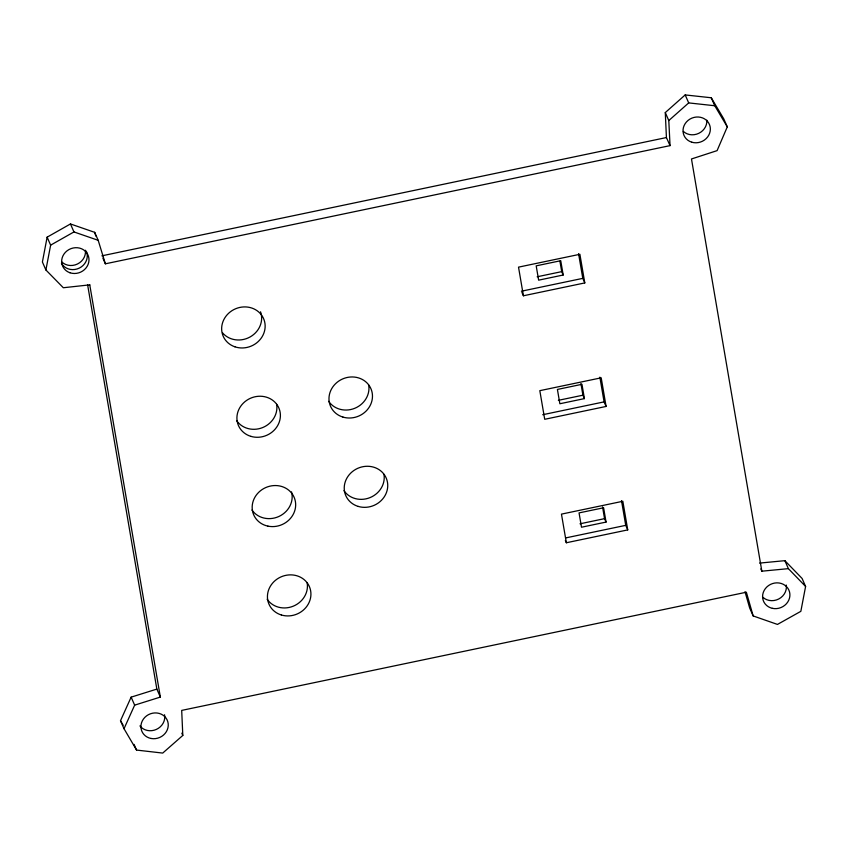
<?xml version="1.0" encoding="UTF-8"?>
<svg xmlns="http://www.w3.org/2000/svg" width="848" height="848" viewBox="0 0 848 848"><rect width="100%" height="100%" fill="white"/><g stroke="black" fill="none" stroke-linecap="round" stroke-linejoin="round"><path stroke-width="1.27" d="M745.01 591.734L749.653 607.952L753.162 615.934L777.468 624.425L800.851 611.323L805.6 586.456L788.386 568.648L761.843 571.192L691.48 158.968L717.09 150.637L727.287 126.871L723.779 118.89L711.26 97.764L685.184 94.923L665.288 112.572L666.422 137.556L670.037 145.633L105.375 263.813L98.188 240.313L94.679 232.331L70.458 223.957L47.128 237.164L42.4 262L45.898 269.982L63.324 287.748L89.899 284.843M45.898 269.982L50.636 245.146L47.128 237.164M753.162 615.934L746.357 592.222L181.695 710.401L182.808 735.439L162.721 753.077L136.56 750.077L124.02 728.708L120.501 720.715L131.133 697.151L156.848 689.095L87.63 284.907M124.02 728.708L134.652 705.144L131.133 697.151M670.037 145.633L668.796 120.554L688.693 102.905L714.758 105.746L727.287 126.871M50.636 245.146L73.956 231.939L98.188 240.313M134.652 705.144L160.346 697.077L89.793 285.066M101.877 255.831L666.422 137.556M537.155 276.777L561.705 271.636L563.189 275.017L538.639 280.158L536.19 265.848L560.74 260.707L563.189 275.017M521.414 291.203L582.788 278.367L584.791 282.925L523.417 295.772L521.912 292.348M558.355 400.33L582.915 395.2L584.41 398.613L559.86 403.754L557.412 389.444L581.961 384.303L584.41 398.613M542.709 414.725L604.083 401.878L606.087 406.446L544.713 419.294L539.816 390.663L601.2 377.816L606.087 406.446M580 523.799L604.55 518.658L606.055 522.082L581.505 527.223L579.057 512.902L603.606 507.772L606.055 522.082M565.627 537.929L625.729 525.347L627.732 529.905L566.358 542.752L565.351 540.473M759.596 563.093L784.877 560.666L802.102 578.474L805.6 586.456M120.501 720.715L123.151 725.21M711.26 97.764L714.758 105.746M685.184 94.923L688.693 102.905M665.288 112.572L668.796 120.554M784.877 560.666L788.386 568.648M760.836 568.913L761.843 571.192M102.873 258.11L105.375 263.813M70.458 223.957L73.956 231.939M181.811 733.16L182.808 735.439M156.848 689.095L160.346 697.077M134.048 744.374L136.56 750.077M94.679 232.331L95.824 236.041M627.732 529.905L622.835 501.274L561.461 514.121L566.358 542.752M584.791 282.925L579.894 254.294L518.52 267.141L523.417 295.772M621.499 500.617L625.729 525.347M599.865 377.159L604.083 401.878M578.559 253.637L582.788 278.367M602.557 506.956L604.55 518.658M580.912 383.487L582.915 395.2M559.924 261.226L561.705 271.636M368.7 385.013A22.037 20.235 -23.7 0 1 354.771 408.291A22.037 20.235 -23.7 0 1 328.685 401.337M383.964 474.329A22.037 20.235 -23.7 0 1 370.035 497.606A22.037 20.235 -23.7 0 1 343.949 490.653M260.548 311.81A22.037 20.235 -23.7 0 1 249.99 337.016A22.037 20.235 -23.7 0 1 222.526 332.829M276.639 404.284A22.037 20.235 -23.7 0 1 262.71 427.551A22.037 20.235 -23.7 0 1 236.624 420.597M291.532 491.893A22.037 20.235 -23.7 0 1 278.918 516.464A22.037 20.235 -23.7 0 1 251.962 510.04M307.167 582.915A22.037 20.235 -23.7 0 1 293.238 606.193A22.037 20.235 -23.7 0 1 267.152 599.239M86.295 251.135A13.854 12.72 -23.7 0 1 79.299 268.106A13.854 12.72 -23.7 0 1 61.448 263.293M85.394 250.234A13.854 12.72 -23.7 0 1 77.497 263.993A13.854 12.72 -23.7 0 1 61.671 261.841M164.554 714.758A13.854 12.72 -23.7 0 1 156.371 729.407A13.854 12.72 -23.7 0 1 139.92 725.92M786.266 585.067A13.854 12.72 -23.7 0 1 778.74 598.995A13.854 12.72 -23.7 0 1 762.829 597.225M706.829 120.183A13.854 12.72 -23.7 0 1 698.763 133.337A13.854 12.72 -23.7 0 1 683.361 131.44M342.952 417.089A22.037 20.235 -23.7 0 0 372.208 392.995A22.037 20.235 -23.7 0 0 337.016 382.384A22.037 20.235 -23.7 0 0 342.952 417.089M358.216 506.415A22.037 20.235 -23.7 0 0 387.472 482.311A22.037 20.235 -23.7 0 0 352.28 471.7A22.037 20.235 -23.7 0 0 358.216 506.415M234.907 346.811A22.037 20.235 -23.7 0 0 264.989 323.66A22.037 20.235 -23.7 0 0 230.296 311.852A22.037 20.235 -23.7 0 0 234.907 346.811M250.881 436.36A22.037 20.235 -23.7 0 0 280.137 412.266A22.037 20.235 -23.7 0 0 244.955 401.655A22.037 20.235 -23.7 0 0 250.881 436.36M267.926 526.131A22.037 20.235 -23.7 0 0 295.03 499.875A22.037 20.235 -23.7 0 0 258.81 492.222A22.037 20.235 -23.7 0 0 267.926 526.131M281.409 615.001A22.037 20.235 -23.7 0 0 310.665 590.897A22.037 20.235 -23.7 0 0 275.483 580.286A22.037 20.235 -23.7 0 0 281.409 615.001M69.992 272.77A13.854 12.72 -23.7 0 0 88.892 258.216A13.854 12.72 -23.7 0 0 67.087 250.796A13.854 12.72 -23.7 0 0 69.992 272.77M151.103 738.481A13.854 12.72 -23.7 0 0 167.787 721.659A13.854 12.72 -23.7 0 0 144.891 717.313A13.854 12.72 -23.7 0 0 151.103 738.481M772.369 608.334A13.854 12.72 -23.7 0 0 789.541 591.957A13.854 12.72 -23.7 0 0 766.836 586.964A13.854 12.72 -23.7 0 0 772.369 608.334M691.798 142.21A13.854 12.72 -23.7 0 0 710.189 127.062A13.854 12.72 -23.7 0 0 688.078 120.395A13.854 12.72 -23.7 0 0 691.798 142.21"/></g></svg>
